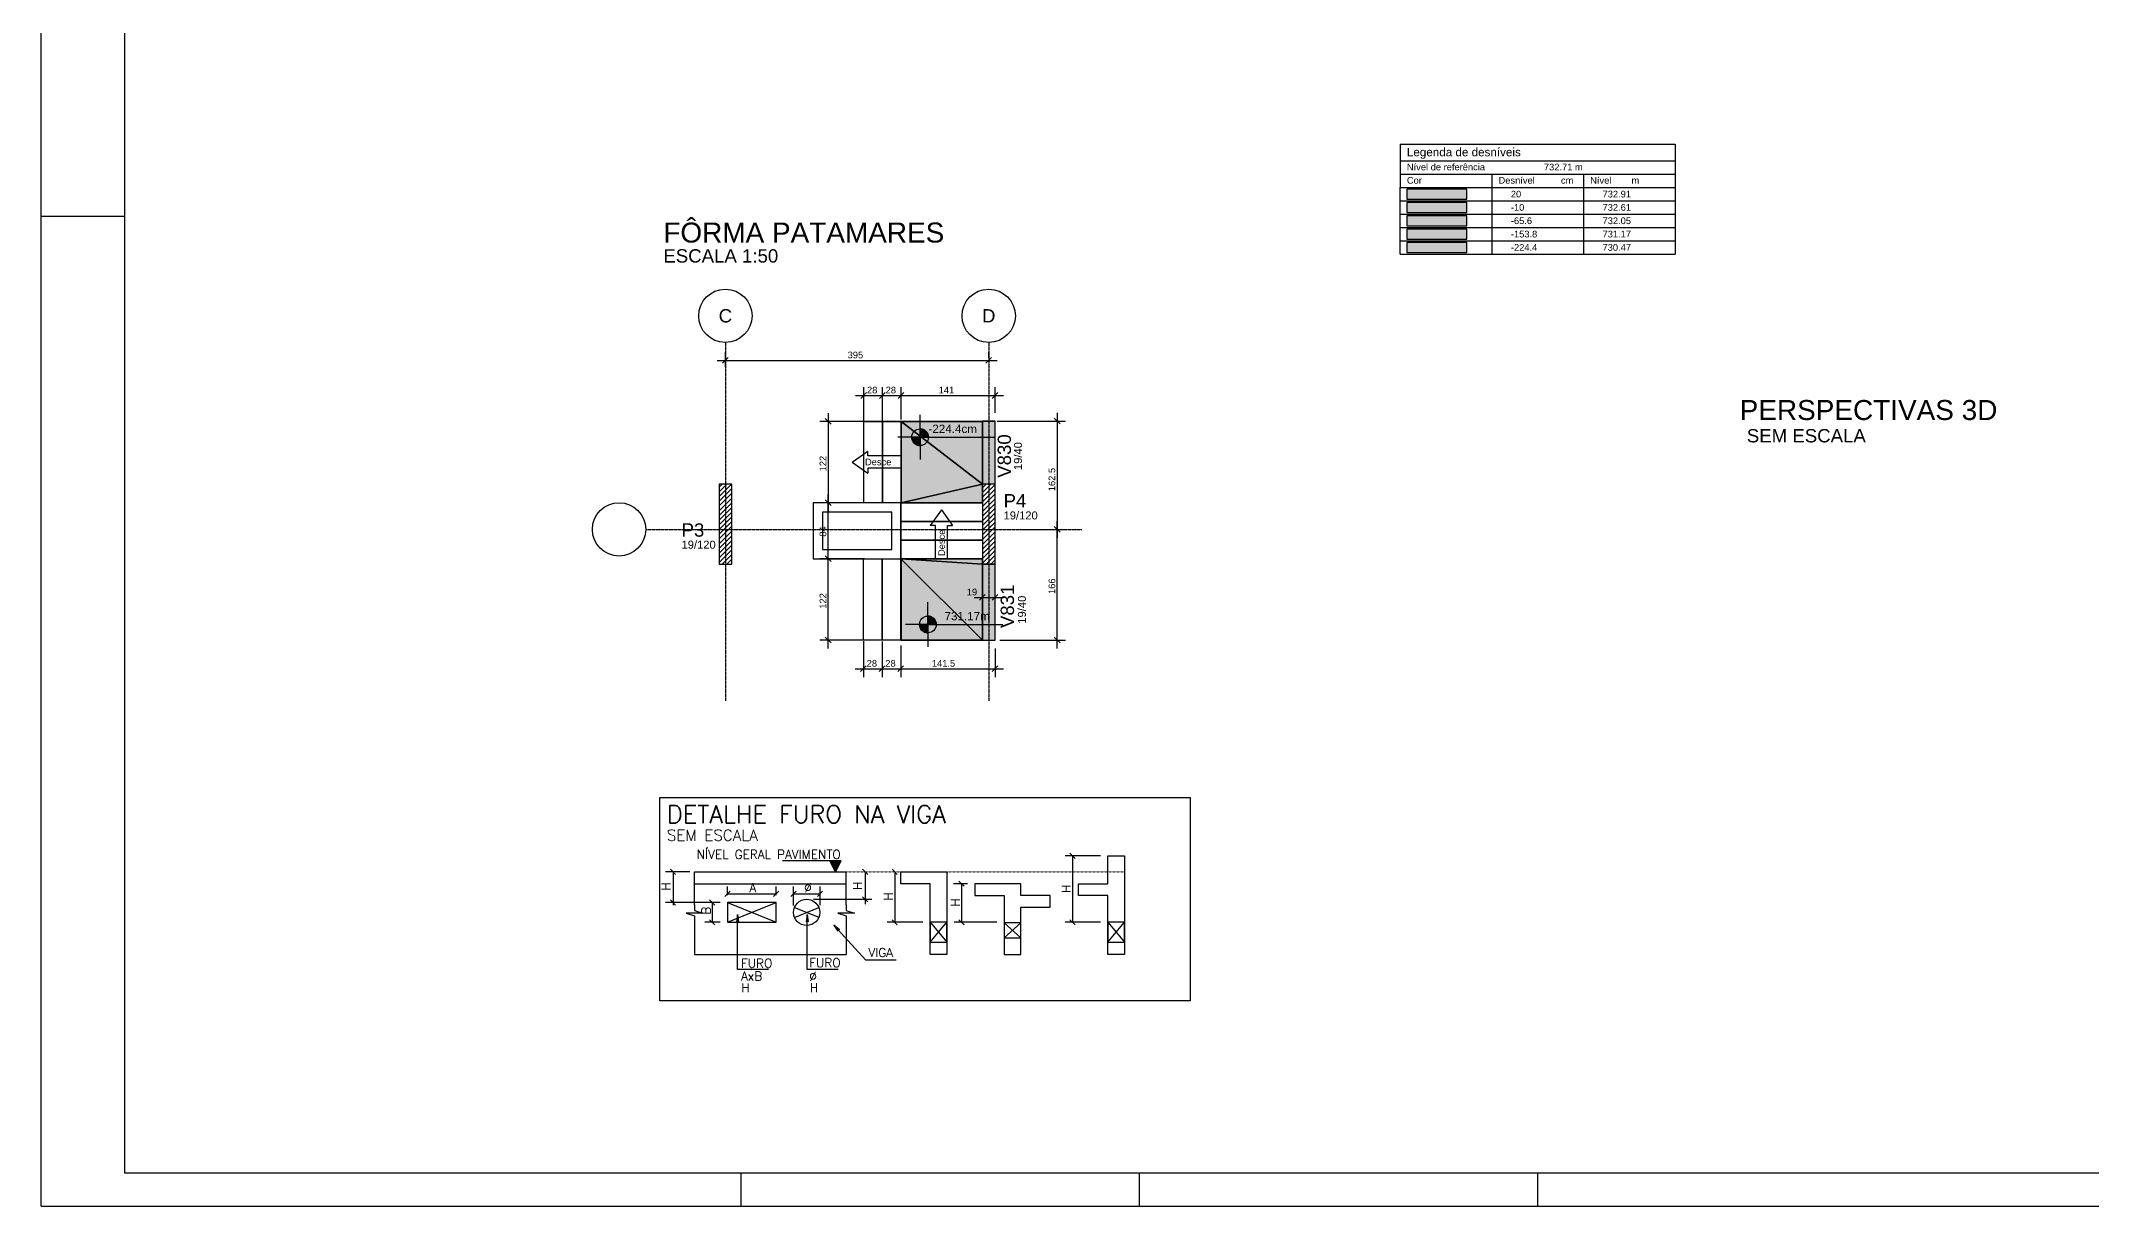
# Model space of a CAD drawing. Extents: x 37185 to 43130, y -8131 to -3926.
# Drawn here: x 37185 to 40260, y -8131 to -6384 of the extents above; entities that cross this region are included whole.
import ezdxf

# ---------------------------------------------------------------- set-up
doc = ezdxf.new("R2010")
doc.units = 0
doc.header["$MEASUREMENT"] = 0
for name, pattern in [('ESTILO_TQS_0001', [1, 0.7, -0.3]), ('ESTILO_TQS_0002', [0.4, 0.1, -0.3]), ('ESTILO_TQS_0004', [1.12, 0.5, -0.2, 0.01, -0.2, 0.01, -0.2])]:
    doc.linetypes.add(name, pattern=pattern)
for name, color, linetype in [('27', 252, 'CONTINUOUS'), ('32', 7, 'CONTINUOUS'), ('35', 7, 'CONTINUOUS'), ('36', 253, 'CONTINUOUS'), ('37', 4, 'CONTINUOUS'), ('39', 74, 'CONTINUOUS'), ('42', 3, 'CONTINUOUS'), ('43', 3, 'CONTINUOUS'), ('45', 2, 'CONTINUOUS'), ('46', 2, 'CONTINUOUS'), ('50', 5, 'CONTINUOUS'), ('51', 5, 'CONTINUOUS'), ('53', 242, 'CONTINUOUS'), ('55', 12, 'CONTINUOUS'), ('56', 51, 'CONTINUOUS'), ('57', 131, 'CONTINUOUS'), ('58', 90, 'CONTINUOUS'), ('59', 183, 'CONTINUOUS'), ('60', 201, 'CONTINUOUS'), ('61', 253, 'CONTINUOUS'), ('70', 160, 'CONTINUOUS'), ('73', 2, 'CONTINUOUS'), ('75', 9, 'CONTINUOUS'), ('76', 3, 'CONTINUOUS'), ('79', 12, 'CONTINUOUS'), ('80', 6, 'CONTINUOUS'), ('82', 252, 'CONTINUOUS'), ('95', 7, 'CONTINUOUS')]:
    doc.layers.add(name, color=color, linetype=linetype)
doc.styles.get("Standard").update_dxf_attribs({"font": 'ROMANS.SHX'})
doc.styles.add('TQS_ARIAL', font='arial.ttf')

msp = doc.modelspace()

# ---------------------------------------------------------------- linework, layer by layer
at = {"layer": '27', "linetype": 'Continuous'}
for points in [[(38342.55, -7076.207), (38342.55, -7160.207), (38474.55, -7160.207), (38474.55, -7076.207), (38456.55, -7076.207), (38342.55, -7076.207)], [(38356.55, -7090.207), (38356.55, -7146.207), (38460.55, -7146.207), (38460.55, -7090.207), (38356.55, -7090.207)]]:
    msp.add_lwpolyline(points, dxfattribs=at)
at = {"layer": '36', "linetype": 'Continuous'}
for p, q in [((39223.355, -6538.233), (39223.355, -6603.233)), ((39223.355, -6538.233), (39635.855, -6538.233)), ((39635.855, -6538.233), (39635.855, -6563.233)), ((39223.355, -6563.233), (39635.855, -6563.233)), ((39635.855, -6563.233), (39635.855, -6583.233)), ((39223.355, -6583.233), (39635.855, -6583.233)), ((39223.355, -6603.233), (39635.855, -6603.233)), ((39223.355, -6623.233), (39223.355, -6603.233)), ((39360.855, -6583.233), (39360.855, -6603.233)), ((39360.855, -6603.233), (39360.855, -6623.233)), ((39498.355, -6583.233), (39498.355, -6603.233)), ((39498.355, -6603.233), (39498.355, -6623.233)), ((39635.855, -6583.233), (39635.855, -6603.233)), ((39635.855, -6603.233), (39635.855, -6623.233)), ((39223.355, -6623.233), (39635.855, -6623.233)), ((39223.355, -6643.233), (39223.355, -6623.233)), ((39360.855, -6623.233), (39360.855, -6643.233)), ((39498.355, -6623.233), (39498.355, -6643.233)), ((39635.855, -6623.233), (39635.855, -6643.233)), ((39223.355, -6643.233), (39635.855, -6643.233)), ((39223.355, -6643.233), (39635.855, -6643.233)), ((39223.355, -6663.233), (39223.355, -6643.233)), ((39223.355, -6663.233), (39635.855, -6663.233)), ((39223.355, -6683.233), (39223.355, -6663.233)), ((39360.855, -6643.233), (39360.855, -6663.233)), ((39360.855, -6663.233), (39360.855, -6683.233)), ((39498.355, -6643.233), (39498.355, -6663.233)), ((39498.355, -6663.233), (39498.355, -6683.233)), ((39635.855, -6643.233), (39635.855, -6663.233)), ((39635.855, -6663.233), (39635.855, -6683.233)), ((39223.355, -6683.233), (39635.855, -6683.233)), ((39223.355, -6703.233), (39223.355, -6683.233)), ((39223.355, -6703.233), (39635.855, -6703.233)), ((39360.855, -6683.233), (39360.855, -6703.233)), ((39498.355, -6683.233), (39498.355, -6703.233)), ((39635.855, -6683.233), (39635.855, -6703.233))]:
    msp.add_line(p, q, dxfattribs=at)
for points in [[(39233.355, -6620.733), (39323.355, -6620.733), (39323.355, -6605.733), (39233.355, -6605.733), (39233.355, -6620.733)], [(39233.355, -6640.733), (39323.355, -6640.733), (39323.355, -6625.733), (39233.355, -6625.733), (39233.355, -6640.733)], [(39233.355, -6660.733), (39323.355, -6660.733), (39323.355, -6645.733), (39233.355, -6645.733), (39233.355, -6660.733)], [(39233.355, -6680.733), (39323.355, -6680.733), (39323.355, -6665.733), (39233.355, -6665.733), (39233.355, -6680.733)], [(39233.355, -6700.733), (39323.355, -6700.733), (39323.355, -6685.733), (39233.355, -6685.733), (39233.355, -6700.733)]]:
    msp.add_lwpolyline(points, dxfattribs=at)
at = {"layer": '37', "linetype": 'Continuous'}
for p, q in [((38164.919, -7630.111), (38392.213, -7630.111)), ((38164.919, -7679.626), (38164.919, -7630.111)), ((38392.213, -7679.626), (38392.213, -7630.111)), ((38164.919, -7704.384), (38164.919, -7753.9)), ((38392.213, -7704.384), (38392.213, -7753.9)), ((38164.919, -7753.9), (38392.213, -7753.9))]:
    msp.add_line(p, q, dxfattribs=at)
at = {"layer": '37', "linetype": 'ESTILO_TQS_0001'}
msp.add_line((38164.919, -7647.795), (38392.213, -7647.795), dxfattribs=at)
at = {"layer": '37', "linetype": 'Continuous'}
for points in [[(38596.55, -6953.707), (38596.55, -7048.2)], [(38596.55, -6953.707), (38615.55, -6953.707)], [(38615.55, -7048.2), (38615.55, -6953.707)], [(38596.55, -7168.2), (38596.55, -7282.207)], [(38615.55, -7282.207), (38615.55, -7168.2)], [(38596.55, -7282.207), (38615.55, -7282.207)], [(38809.684, -7753.9), (38784.926, -7753.9), (38784.926, -7665.479), (38740.716, -7665.479), (38740.716, -7647.795), (38784.926, -7647.795), (38784.926, -7605.849), (38809.684, -7605.849), (38809.684, -7753.9)], [(38543.104, -7753.9), (38518.347, -7753.9), (38518.347, -7647.795), (38474.136, -7647.795), (38474.136, -7630.111), (38518.347, -7630.111), (38543.104, -7630.111), (38543.104, -7753.9)], [(38585.321, -7647.795), (38585.321, -7665.479), (38629.531, -7665.479), (38629.531, -7753.9), (38654.289, -7753.9), (38654.289, -7683.163), (38698.499, -7683.163), (38698.499, -7665.479), (38654.289, -7665.479), (38654.289, -7647.795), (38585.321, -7647.795)], [(38164.919, -7679.626), (38164.919, -7687.879), (38177.298, -7692.005), (38152.541, -7692.005), (38164.919, -7696.132), (38164.919, -7704.384)], [(38392.213, -7679.626), (38392.213, -7687.879), (38404.592, -7692.005), (38379.834, -7692.005), (38392.213, -7696.132), (38392.213, -7704.384)]]:
    msp.add_lwpolyline(points, dxfattribs=at)
at = {"layer": '39', "linetype": 'Continuous'}
for p, q in [((38201.55, -7066.972), (38220.315, -7048.207)), ((38201.55, -7059.901), (38213.244, -7048.207)), ((38201.55, -7052.83), (38206.173, -7048.207)), ((38201.55, -7074.043), (38220.55, -7055.043)), ((38201.55, -7081.114), (38220.55, -7062.114)), ((38201.55, -7088.185), (38220.55, -7069.185)), ((38596.55, -7060.881), (38609.231, -7048.2)), ((38596.55, -7053.81), (38602.16, -7048.2)), ((38596.55, -7060.881), (38609.231, -7048.2)), ((38596.55, -7053.81), (38602.16, -7048.2)), ((38596.55, -7067.952), (38615.55, -7048.952)), ((38596.55, -7067.952), (38615.55, -7048.952)), ((38596.55, -7075.023), (38615.55, -7056.023)), ((38596.55, -7075.023), (38615.55, -7056.023)), ((38596.55, -7082.094), (38615.55, -7063.094)), ((38596.55, -7082.094), (38615.55, -7063.094)), ((38596.55, -7089.165), (38615.55, -7070.165)), ((38596.55, -7089.165), (38615.55, -7070.165)), ((38201.55, -7095.256), (38220.55, -7076.256)), ((38201.55, -7102.327), (38220.55, -7083.327)), ((38201.55, -7109.398), (38220.55, -7090.398)), ((38201.55, -7116.47), (38220.55, -7097.47)), ((38596.55, -7096.236), (38615.55, -7077.236)), ((38596.55, -7096.236), (38615.55, -7077.236)), ((38596.55, -7103.307), (38615.55, -7084.307)), ((38596.55, -7103.307), (38615.55, -7084.307)), ((38596.55, -7110.378), (38615.55, -7091.378)), ((38596.55, -7110.378), (38615.55, -7091.378)), ((38596.55, -7117.449), (38615.55, -7098.449)), ((38596.55, -7117.449), (38615.55, -7098.449)), ((38201.55, -7123.541), (38220.55, -7104.541)), ((38201.55, -7130.612), (38220.55, -7111.612)), ((38201.55, -7137.683), (38220.55, -7118.683)), ((38201.55, -7144.754), (38220.55, -7125.754)), ((38201.55, -7151.825), (38220.55, -7132.825)), ((38596.55, -7124.52), (38615.55, -7105.52)), ((38596.55, -7124.52), (38615.55, -7105.52)), ((38596.55, -7131.591), (38615.55, -7112.591)), ((38596.55, -7131.591), (38615.55, -7112.591)), ((38596.55, -7138.663), (38615.55, -7119.663)), ((38596.55, -7138.663), (38615.55, -7119.663)), ((38596.55, -7145.734), (38615.55, -7126.734)), ((38596.55, -7145.734), (38615.55, -7126.734)), ((38596.55, -7152.805), (38615.55, -7133.805)), ((38596.55, -7152.805), (38615.55, -7133.805)), ((38201.55, -7158.896), (38220.55, -7139.896)), ((38201.55, -7165.967), (38220.55, -7146.967)), ((38206.381, -7168.207), (38220.55, -7154.038)), ((38213.452, -7168.207), (38220.55, -7161.109)), ((38596.55, -7159.876), (38615.55, -7140.876)), ((38596.55, -7159.876), (38615.55, -7140.876)), ((38596.55, -7166.947), (38615.55, -7147.947)), ((38596.55, -7166.947), (38615.55, -7147.947)), ((38602.368, -7168.2), (38615.55, -7155.018)), ((38602.368, -7168.2), (38615.55, -7155.018)), ((38609.439, -7168.2), (38615.55, -7162.089)), ((38609.439, -7168.2), (38615.55, -7162.089))]:
    msp.add_line(p, q, dxfattribs=at)
for points in [[(38201.55, -7168.207), (38220.55, -7168.207), (38220.55, -7048.207), (38201.55, -7048.207), (38201.55, -7168.207)], [(38596.55, -7168.2), (38615.55, -7168.2), (38615.55, -7048.2), (38596.55, -7048.2), (38596.55, -7168.2)], [(38596.55, -7168.2), (38615.55, -7168.2), (38615.55, -7048.2), (38596.55, -7048.2), (38596.55, -7168.2)]]:
    msp.add_lwpolyline(points, dxfattribs=at)
at = {"layer": '43', "linetype": 'Continuous'}
for p, q in [((38392.213, -7630.111), (38392.213, -7630.111)), ((38214.358, -7676.001), (38214.358, -7676.001)), ((38214.358, -7676.001), (38214.358, -7676.001)), ((38287.25, -7676.001), (38287.25, -7676.001)), ((38214.358, -7705.691), (38214.358, -7705.691)), ((38214.358, -7705.691), (38214.358, -7705.691)), ((38313.371, -7691.457), (38313.371, -7691.457)), ((38333.649, -7710.52), (38333.649, -7710.52)), ((38353.048, -7690.846), (38353.048, -7690.846))]:
    msp.add_line(p, q, dxfattribs=at)
at = {"layer": '50', "linetype": 'Continuous'}
for centre in [(38211.05, -6795.8), (38606.05, -6795.8), (38051.63, -7116.207)]:
    msp.add_circle(centre, 40, dxfattribs=at)
at = {"layer": '53', "linetype": 'Continuous'}
for p, q in [((38214.358, -7705.691), (38287.25, -7676.001)), ((38214.358, -7676.001), (38287.25, -7705.691)), ((38314.806, -7683.432), (38351.087, -7698.21)), ((38314.806, -7698.26), (38351.087, -7683.482)), ((38518.347, -7735.381), (38543.104, -7705.691)), ((38518.347, -7705.691), (38543.104, -7735.381)), ((38629.531, -7728.791), (38654.289, -7706.263)), ((38629.531, -7706.263), (38654.289, -7728.791)), ((38784.926, -7735.381), (38809.684, -7705.691)), ((38784.926, -7705.691), (38809.684, -7735.381))]:
    msp.add_line(p, q, dxfattribs=at)
for points in [[(38214.358, -7676.001), (38214.358, -7705.691), (38287.25, -7705.691), (38287.25, -7676.001), (38214.358, -7676.001)], [(38518.347, -7705.691), (38518.347, -7735.381), (38543.104, -7735.381), (38543.104, -7705.691), (38518.347, -7705.691)], [(38629.531, -7706.263), (38629.531, -7728.791), (38654.289, -7728.791), (38654.289, -7706.263), (38629.531, -7706.263)], [(38784.926, -7705.691), (38784.926, -7735.381), (38809.684, -7735.381), (38809.684, -7705.691), (38784.926, -7705.691)]]:
    msp.add_lwpolyline(points, dxfattribs=at)
msp.add_circle((38333.007, -7690.846), 19.677, dxfattribs=at)
at = {"layer": '55', "linetype": 'Continuous'}
for p, q in [((38503.195, -6977.91), (38503.195, -6944.352)), ((38503.195, -6977.91), (38469.637, -6977.91)), ((38490.695, -6977.91), (38515.695, -6977.91)), ((38503.195, -6978.703), (38490.695, -6978.703)), ((38503.195, -6979.496), (38490.796, -6979.496)), ((38503.195, -6965.41), (38503.195, -6990.41)), ((38503.195, -6966.017), (38507.028, -6966.017)), ((38503.195, -6966.81), (38508.93, -6966.81)), ((38503.195, -6967.603), (38510.261, -6967.603)), ((38503.195, -6968.396), (38511.303, -6968.396)), ((38503.195, -6969.189), (38512.144, -6969.189)), ((38503.195, -6969.982), (38512.85, -6969.982)), ((38503.195, -6970.775), (38513.459, -6970.775)), ((38503.195, -6971.567), (38513.967, -6971.567)), ((38503.195, -6972.36), (38514.396, -6972.36)), ((38503.195, -6973.153), (38514.755, -6973.153)), ((38503.195, -6973.946), (38515.05, -6973.946)), ((38503.195, -6974.739), (38515.286, -6974.739)), ((38503.195, -6975.532), (38515.467, -6975.532)), ((38503.195, -6976.324), (38515.594, -6976.324)), ((38503.195, -6977.117), (38515.67, -6977.117)), ((38503.195, -6977.91), (38615.695, -6977.91)), ((38503.195, -6977.91), (38503.195, -7011.469)), ((38503.195, -6980.289), (38490.924, -6980.289)), ((38503.195, -6981.081), (38491.104, -6981.081)), ((38503.195, -6981.874), (38491.341, -6981.874)), ((38503.195, -6982.667), (38491.636, -6982.667)), ((38503.195, -6983.46), (38491.995, -6983.46)), ((38503.195, -6984.253), (38492.424, -6984.253)), ((38503.195, -6985.046), (38492.932, -6985.046)), ((38503.195, -6985.838), (38493.532, -6985.838)), ((38503.195, -6986.631), (38494.24, -6986.631)), ((38503.195, -6987.424), (38495.088, -6987.424)), ((38503.195, -6988.217), (38496.123, -6988.217)), ((38503.195, -6989.01), (38497.447, -6989.01)), ((38503.195, -6989.803), (38499.346, -6989.803)), ((38514.832, -7258.869), (38514.832, -7225.31)), ((38514.832, -7246.369), (38514.832, -7271.369)), ((38514.832, -7246.976), (38518.665, -7246.976)), ((38514.832, -7247.769), (38520.566, -7247.769)), ((38514.832, -7248.562), (38521.897, -7248.562)), ((38514.832, -7249.354), (38522.94, -7249.354)), ((38514.832, -7250.147), (38523.781, -7250.147)), ((38514.832, -7250.94), (38524.487, -7250.94)), ((38514.832, -7251.733), (38525.095, -7251.733)), ((38514.832, -7252.526), (38525.603, -7252.526)), ((38514.832, -7253.319), (38526.032, -7253.319)), ((38514.832, -7254.111), (38526.391, -7254.111)), ((38514.832, -7254.904), (38526.687, -7254.904)), ((38514.832, -7255.697), (38526.923, -7255.697)), ((38514.832, -7256.49), (38527.104, -7256.49)), ((38514.832, -7258.869), (38481.273, -7258.869)), ((38502.332, -7258.869), (38527.332, -7258.869)), ((38514.832, -7259.661), (38502.332, -7259.661)), ((38514.832, -7260.454), (38502.433, -7260.454)), ((38514.832, -7261.247), (38502.56, -7261.247)), ((38514.832, -7262.04), (38502.741, -7262.04)), ((38514.832, -7262.833), (38502.977, -7262.833)), ((38514.832, -7263.626), (38503.273, -7263.626)), ((38514.832, -7264.418), (38503.632, -7264.418)), ((38514.832, -7265.211), (38504.061, -7265.211)), ((38514.832, -7266.004), (38504.569, -7266.004)), ((38514.832, -7266.797), (38505.168, -7266.797)), ((38514.832, -7267.59), (38505.877, -7267.59)), ((38514.832, -7268.383), (38506.724, -7268.383)), ((38514.832, -7269.175), (38507.76, -7269.175)), ((38514.832, -7269.968), (38509.083, -7269.968)), ((38514.832, -7270.761), (38510.983, -7270.761)), ((38514.832, -7257.283), (38527.231, -7257.283)), ((38514.832, -7258.076), (38527.306, -7258.076)), ((38514.832, -7258.869), (38627.332, -7258.869)), ((38514.832, -7258.869), (38514.832, -7292.427))]:
    msp.add_line(p, q, dxfattribs=at)
for centre in [(38503.195, -6977.91), (38514.832, -7258.869)]:
    msp.add_circle(centre, 12.5, dxfattribs=at)
at = {"layer": '56', "linetype": 'Continuous'}
msp.add_lwpolyline([(39233.355, -6620.733), (39323.355, -6620.733), (39323.355, -6605.733), (39233.355, -6605.733), (39233.355, -6620.733)], dxfattribs=at)
for points in [[(39233.355, -6620.733), (39323.355, -6620.733), (39323.355, -6605.733)], [(39233.355, -6620.733), (39323.355, -6605.733), (39233.355, -6605.733)], [(39233.355, -6620.733), (39233.355, -6605.733), (39233.355, -6620.733)]]:
    msp.add_solid(points, dxfattribs=at)
at = {"layer": '57', "linetype": 'Continuous'}
msp.add_lwpolyline([(39233.355, -6640.733), (39323.355, -6640.733), (39323.355, -6625.733), (39233.355, -6625.733), (39233.355, -6640.733)], dxfattribs=at)
for points in [[(39233.355, -6640.733), (39323.355, -6640.733), (39323.355, -6625.733)], [(39233.355, -6640.733), (39323.355, -6625.733), (39233.355, -6625.733)], [(39233.355, -6640.733), (39233.355, -6625.733), (39233.355, -6640.733)]]:
    msp.add_solid(points, dxfattribs=at)
at = {"layer": '58', "linetype": 'Continuous'}
for points in [[(39233.355, -6660.733), (39323.355, -6660.733), (39323.355, -6645.733)], [(39233.355, -6660.733), (39323.355, -6645.733), (39233.355, -6645.733)]]:
    msp.add_solid(points, dxfattribs=at)
at = {"layer": '59', "linetype": 'Continuous'}
msp.add_lwpolyline([(39233.355, -6660.733), (39323.355, -6660.733), (39323.355, -6645.733), (39233.355, -6645.733), (39233.355, -6660.733)], dxfattribs=at)
msp.add_solid([(39233.355, -6660.733), (39233.355, -6645.733), (39233.355, -6660.733)], dxfattribs=at)
at = {"layer": '60', "linetype": 'Continuous'}
for points in [[(39233.355, -6680.733), (39323.355, -6680.733), (39323.355, -6665.733), (39233.355, -6665.733), (39233.355, -6680.733)], [(38474.05, -7160.207), (38474.05, -7282.207), (38596.55, -7282.207), (38474.05, -7160.207)], [(38474.05, -7160.207), (38596.55, -7282.207), (38596.55, -7168.2), (38474.05, -7160.207)], [(38474.05, -7160.207), (38596.55, -7168.2), (38596.55, -7160.207), (38474.05, -7160.207)], [(38615.55, -7282.207), (38615.55, -7168.3), (38596.55, -7168.3), (38596.55, -7282.207), (38615.55, -7282.207)]]:
    msp.add_lwpolyline(points, dxfattribs=at)
for points in [[(39233.355, -6680.733), (39323.355, -6680.733), (39323.355, -6665.733)], [(39233.355, -6680.733), (39323.355, -6665.733), (39233.355, -6665.733)], [(39233.355, -6680.733), (39233.355, -6665.733), (39233.355, -6680.733)], [(38474.05, -7160.207), (38474.05, -7282.207), (38596.55, -7282.207)], [(38474.05, -7160.207), (38596.55, -7282.207), (38474.05, -7160.207)], [(38474.05, -7160.207), (38596.55, -7282.207), (38596.55, -7168.2)], [(38474.05, -7160.207), (38596.55, -7168.2), (38474.05, -7160.207)], [(38474.05, -7160.207), (38596.55, -7168.2), (38596.55, -7160.207)], [(38474.05, -7160.207), (38596.55, -7160.207), (38474.05, -7160.207)], [(38615.55, -7282.207), (38615.55, -7168.3), (38596.55, -7168.3)], [(38615.55, -7282.207), (38596.55, -7168.3), (38596.55, -7282.207)], [(38615.55, -7282.207), (38596.55, -7282.207), (38615.55, -7282.207)]]:
    msp.add_solid(points, dxfattribs=at)
at = {"layer": '61', "linetype": 'Continuous'}
for points in [[(39233.355, -6700.733), (39323.355, -6700.733), (39323.355, -6685.733), (39233.355, -6685.733), (39233.355, -6700.733)], [(38596.55, -7048.2), (38596.55, -6953.707), (38474.55, -6954.207), (38596.55, -7048.2)], [(38596.55, -7048.2), (38474.55, -6954.207), (38474.55, -7076.207), (38596.55, -7048.2)], [(38615.55, -6953.707), (38596.55, -6953.707), (38596.55, -7048.1), (38615.55, -7048.1), (38615.55, -6953.707)], [(38596.55, -7048.2), (38474.55, -7076.207), (38596.55, -7076.207), (38596.55, -7048.2)], [(38596.55, -7048.2), (38596.55, -7076.207), (38596.55, -7048.2)]]:
    msp.add_lwpolyline(points, dxfattribs=at)
for points in [[(39233.355, -6700.733), (39323.355, -6700.733), (39323.355, -6685.733)], [(39233.355, -6700.733), (39323.355, -6685.733), (39233.355, -6685.733)], [(39233.355, -6700.733), (39233.355, -6685.733), (39233.355, -6700.733)], [(38596.55, -7048.2), (38596.55, -6953.707), (38474.55, -6954.207)], [(38596.55, -7048.2), (38474.55, -6954.207), (38596.55, -7048.2)], [(38596.55, -7048.2), (38474.55, -6954.207), (38474.55, -7076.207)], [(38615.55, -6953.707), (38596.55, -6953.707), (38596.55, -7048.1)], [(38615.55, -6953.707), (38596.55, -7048.1), (38615.55, -7048.1)], [(38615.55, -6953.707), (38615.55, -7048.1), (38615.55, -6953.707)], [(38596.55, -7048.2), (38474.55, -7076.207), (38596.55, -7048.2)], [(38596.55, -7048.2), (38474.55, -7076.207), (38596.55, -7076.207)], [(38596.55, -7048.2), (38596.55, -7076.207), (38596.55, -7048.2)]]:
    msp.add_solid(points, dxfattribs=at)
at = {"layer": '70', "linetype": 'ESTILO_TQS_0004'}
for p, q in [((38211.05, -6835.8), (38211.05, -7373.591)), ((38606.05, -6835.8), (38606.05, -7373.591)), ((38091.63, -7116.207), (38745.848, -7116.207))]:
    msp.add_line(p, q, dxfattribs=at)
at = {"layer": '73', "linetype": 'Continuous'}
for p, q in [((38401.217, -7015.377), (38424.55, -6998.711)), ((38424.55, -7006.119), (38424.55, -6998.711)), ((38474.55, -7006.119), (38424.55, -7006.119)), ((38474.55, -7024.294), (38474.55, -7006.119)), ((38401.217, -7015.377), (38424.55, -7032.044)), ((38474.55, -7024.294), (38424.55, -7024.294)), ((38424.55, -7024.294), (38424.55, -7032.044)), ((38535.13, -7086.873), (38518.463, -7110.207)), ((38535.13, -7086.873), (38551.796, -7110.207)), ((38526.213, -7110.207), (38518.463, -7110.207)), ((38526.213, -7160.207), (38526.213, -7110.207)), ((38544.387, -7160.207), (38544.387, -7110.207)), ((38544.387, -7110.207), (38551.796, -7110.207)), ((38526.213, -7160.207), (38544.387, -7160.207))]:
    msp.add_line(p, q, dxfattribs=at)
for points in [[(38446.55, -6954.207), (38446.55, -7076.207), (38418.55, -7076.207), (38418.55, -6954.207), (38446.55, -6954.207)], [(38474.55, -6954.207), (38474.55, -7076.207), (38446.55, -7076.207), (38446.55, -6954.207), (38474.55, -6954.207)], [(38596.55, -7104.207), (38474.383, -7104.207), (38474.383, -7076.207), (38596.55, -7076.207), (38596.55, -7104.207)], [(38596.55, -7160.207), (38474.05, -7160.207), (38474.05, -7132.207), (38596.55, -7132.207), (38596.55, -7160.207)], [(38596.55, -7132.207), (38474.217, -7132.207), (38474.217, -7104.207), (38596.55, -7104.207), (38596.55, -7132.207)], [(38596.55, -7132.207), (38474.217, -7132.207), (38474.217, -7104.207), (38596.55, -7104.207), (38596.55, -7132.207)], [(38418.05, -7282.207), (38418.05, -7160.207), (38446.05, -7160.207), (38446.05, -7282.207), (38418.05, -7282.207)], [(38446.05, -7282.207), (38446.05, -7160.207), (38474.05, -7160.207), (38474.05, -7282.207), (38446.05, -7282.207)], [(38474.05, -7282.207), (38474.05, -7160.207), (38474.55, -7160.207), (38474.55, -7282.207), (38474.05, -7282.207)]]:
    msp.add_lwpolyline(points, dxfattribs=at)
at = {"layer": '75', "linetype": 'Continuous'}
for p, q in [((38211.05, -6872.17), (38211.05, -6850.12)), ((38606.05, -6858.216), (38606.05, -6850.12)), ((38198.55, -6862.62), (38618.55, -6862.62)), ((38206.631, -6867.039), (38215.47, -6858.2)), ((38211.05, -6884.67), (38211.05, -6884.67)), ((38601.631, -6867.039), (38610.47, -6858.2)), ((38606.05, -6870.716), (38606.05, -6870.716)), ((38406.05, -6915.221), (38459.05, -6915.221)), ((38414.131, -6919.641), (38422.97, -6910.802)), ((38418.55, -6961.33), (38418.55, -6902.721)), ((38434.05, -6915.221), (38487.05, -6915.221)), ((38442.131, -6919.641), (38450.97, -6910.802)), ((38442.131, -6919.641), (38450.97, -6910.802)), ((38446.55, -6959.851), (38446.55, -6902.721)), ((38446.55, -6959.851), (38446.55, -6902.721)), ((38462.05, -6915.221), (38628.05, -6915.221)), ((38470.131, -6919.641), (38478.97, -6910.802)), ((38470.131, -6919.641), (38478.97, -6910.802)), ((38474.55, -6951.289), (38474.55, -6902.721)), ((38474.55, -6951.289), (38474.55, -6902.721)), ((38611.131, -6919.641), (38619.969, -6910.802)), ((38615.55, -6941.207), (38615.55, -6902.721)), ((38365.388, -6941.707), (38365.388, -7088.707)), ((38704.455, -6949.287), (38713.293, -6958.126)), ((38708.874, -6941.207), (38708.874, -7128.707)), ((38392.46, -6954.207), (38352.888, -6954.207)), ((38360.969, -6949.787), (38369.808, -6958.626)), ((38404.96, -6954.207), (38404.96, -6954.207)), ((38418.55, -6973.83), (38418.55, -6973.83)), ((38446.55, -6972.351), (38446.55, -6972.351)), ((38446.55, -6972.351), (38446.55, -6972.351)), ((38474.55, -6963.789), (38474.55, -6963.789)), ((38474.55, -6963.789), (38474.55, -6963.789)), ((38606.05, -6953.707), (38606.05, -6953.707)), ((38615.55, -6953.707), (38615.55, -6953.707)), ((38618.55, -6953.707), (38721.374, -6953.707)), ((38360.969, -7071.787), (38369.808, -7080.626)), ((38369.808, -7080.626), (38360.969, -7071.787)), ((38365.388, -7172.707), (38365.388, -7063.707)), ((38393.438, -7076.207), (38352.888, -7076.207)), ((38393.438, -7076.207), (38352.888, -7076.207)), ((38405.938, -7076.207), (38405.938, -7076.207)), ((38405.938, -7076.207), (38405.938, -7076.207)), ((38647.014, -7116.207), (38647.014, -7116.207)), ((38659.514, -7116.207), (38721.374, -7116.207)), ((38670.677, -7116.207), (38670.677, -7116.207)), ((38683.177, -7116.207), (38721.374, -7116.207)), ((38704.455, -7111.787), (38713.293, -7120.626)), ((38713.293, -7120.626), (38704.455, -7111.787)), ((38708.874, -7294.707), (38708.874, -7103.707)), ((38419.55, -7160.207), (38352.888, -7160.207)), ((38392.513, -7160.207), (38352.888, -7160.207)), ((38369.808, -7164.626), (38360.969, -7155.787)), ((38369.808, -7164.626), (38360.969, -7155.787)), ((38365.388, -7294.707), (38365.388, -7147.707)), ((38405.013, -7160.207), (38405.013, -7160.207)), ((38432.05, -7160.207), (38432.05, -7160.207)), ((38584.05, -7218.207), (38628.05, -7218.207)), ((38592.131, -7222.627), (38600.97, -7213.788)), ((38596.55, -7218.207), (38596.55, -7218.207)), ((38611.131, -7222.627), (38619.97, -7213.788)), ((38615.55, -7218.207), (38615.55, -7218.207)), ((38419.55, -7282.207), (38352.888, -7282.207)), ((38369.808, -7286.626), (38360.969, -7277.787)), ((38418.05, -7271.532), (38418.05, -7271.532)), ((38418.05, -7284.032), (38418.05, -7337.753)), ((38432.05, -7282.207), (38432.05, -7282.207)), ((38446.05, -7271.991), (38446.05, -7271.991)), ((38446.05, -7271.991), (38446.05, -7271.991)), ((38446.05, -7284.491), (38446.05, -7337.753)), ((38446.05, -7284.491), (38446.05, -7337.753)), ((38474.05, -7278.015), (38474.05, -7278.015)), ((38474.05, -7278.015), (38474.05, -7278.015)), ((38610.206, -7282.207), (38610.206, -7282.207)), ((38615.55, -7282.207), (38615.55, -7282.207)), ((38622.706, -7282.207), (38721.374, -7282.207)), ((38713.293, -7286.626), (38704.455, -7277.787)), ((38474.05, -7290.515), (38474.05, -7337.753)), ((38474.05, -7290.515), (38474.05, -7337.753)), ((38615.55, -7294.707), (38615.55, -7337.753)), ((38405.55, -7325.253), (38458.55, -7325.253)), ((38413.631, -7329.673), (38422.47, -7320.834)), ((38433.55, -7325.253), (38486.55, -7325.253)), ((38441.631, -7329.673), (38450.47, -7320.834)), ((38441.631, -7329.673), (38450.47, -7320.834)), ((38461.55, -7325.253), (38628.05, -7325.253)), ((38469.631, -7329.673), (38478.47, -7320.834)), ((38469.631, -7329.673), (38478.47, -7320.834)), ((38611.131, -7329.673), (38619.969, -7320.834)), ((38384.592, -7613.532), (38296.724, -7613.532)), ((38376.302, -7630.111), (38368.013, -7613.532)), ((38368.752, -7615.011), (38383.853, -7615.011)), ((38369.492, -7616.489), (38383.113, -7616.489)), ((38370.231, -7617.968), (38382.374, -7617.968)), ((38370.97, -7619.446), (38381.635, -7619.446)), ((38371.709, -7620.925), (38380.895, -7620.925)), ((38372.449, -7622.403), (38380.156, -7622.403)), ((38373.188, -7623.882), (38379.417, -7623.882)), ((38373.927, -7625.361), (38378.678, -7625.36)), ((38376.302, -7630.111), (38384.592, -7613.532)), ((38773.874, -7605.849), (38720.604, -7605.849)), ((38727.749, -7601.942), (38735.564, -7609.757)), ((38731.657, -7605.849), (38731.657, -7705.691)), ((38157.672, -7630.111), (38121.538, -7630.111)), ((38128.683, -7626.203), (38136.498, -7634.019)), ((38132.59, -7630.111), (38132.59, -7680.062)), ((38214.358, -7664.948), (38214.358, -7651.913)), ((38287.25, -7664.948), (38287.25, -7651.913)), ((38313.371, -7680.405), (38313.371, -7651.913)), ((38353.048, -7679.793), (38353.048, -7651.913)), ((38374.667, -7626.839), (38377.938, -7626.839)), ((38375.406, -7628.318), (38377.199, -7628.318)), ((38416.959, -7626.203), (38424.775, -7634.019)), ((38420.867, -7630.111), (38420.867, -7678.533)), ((38461.169, -7626.203), (38468.985, -7634.019)), ((38465.077, -7630.111), (38465.077, -7705.691)), ((38574.268, -7647.795), (38553.16, -7647.795)), ((38561.302, -7643.887), (38569.117, -7651.703)), ((38565.209, -7647.795), (38565.209, -7705.691)), ((38203.306, -7676.001), (38121.538, -7676.001)), ((38128.683, -7672.093), (38136.498, -7679.909)), ((38203.306, -7676.001), (38180.394, -7676.001)), ((38187.539, -7672.093), (38195.354, -7679.909)), ((38191.446, -7676.001), (38191.446, -7705.691)), ((38210.451, -7666.873), (38218.266, -7659.058)), ((38214.358, -7662.965), (38287.25, -7662.965)), ((38283.342, -7666.873), (38291.158, -7659.058)), ((38309.463, -7666.873), (38317.279, -7659.058)), ((38313.371, -7662.965), (38353.048, -7662.965)), ((38343.419, -7671.18), (38430.637, -7671.18)), ((38349.141, -7666.873), (38356.956, -7659.058)), ((38416.959, -7667.272), (38424.775, -7675.088)), ((38203.306, -7705.691), (38180.394, -7705.691)), ((38187.539, -7701.783), (38195.354, -7709.598)), ((38507.294, -7705.691), (38454.025, -7705.691)), ((38461.169, -7701.783), (38468.985, -7709.598)), ((38618.479, -7705.691), (38554.157, -7705.691)), ((38561.302, -7701.783), (38569.117, -7709.598)), ((38773.874, -7705.691), (38720.604, -7705.691)), ((38727.749, -7701.783), (38735.564, -7709.598))]:
    msp.add_line(p, q, dxfattribs=at)
at = {"layer": '75', "linetype": 'ESTILO_TQS_0002'}
msp.add_line((38392.213, -7630.111), (38809.684, -7630.111), dxfattribs=at)
at = {"layer": '75', "linetype": 'Continuous'}
for points in [[(38112.696, -7518.718), (38908.479, -7518.718), (38908.479, -7823.679), (38112.696, -7823.679), (38112.696, -7518.718)], [(38275.771, -7776.61), (38229.107, -7776.61), (38229.107, -7693.798), (38230.549, -7704.756), (38229.107, -7693.798), (38227.664, -7704.756)], [(38380.313, -7776.61), (38333.649, -7776.61), (38333.649, -7693.798), (38335.091, -7704.756), (38333.649, -7693.798), (38332.206, -7704.756)], [(38467.5, -7762.496), (38422.029, -7762.496), (38373.553, -7710.1), (38382.054, -7717.163), (38373.553, -7710.1), (38379.936, -7719.123)]]:
    msp.add_lwpolyline(points, dxfattribs=at)
at = {"layer": '79', "linetype": 'Continuous'}
for points in [[(38503.195, -6990.41), (38503.195, -6977.91), (38490.695, -6977.91), (38490.704, -6978.366), (38490.757, -6979.154), (38490.862, -6979.944), (38491.026, -6980.764), (38491.222, -6981.501), (38491.501, -6982.324), (38491.836, -6983.127), (38492.215, -6983.883), (38492.689, -6984.683), (38493.266, -6985.504), (38493.966, -6986.341), (38494.558, -6986.946), (38495.35, -6987.642), (38495.891, -6988.054), (38496.476, -6988.451), (38497.183, -6988.869), (38497.888, -6989.228), (38498.97, -6989.674), (38499.959, -6989.984), (38500.751, -6990.169), (38501.716, -6990.322), (38502.496, -6990.391), (38503.195, -6990.41)], [(38503.195, -6965.41), (38503.195, -6977.91), (38515.695, -6977.91), (38515.687, -6977.455), (38515.633, -6976.666), (38515.529, -6975.877), (38515.365, -6975.056), (38515.169, -6974.319), (38514.89, -6973.496), (38514.555, -6972.693), (38514.176, -6971.937), (38513.702, -6971.137), (38513.124, -6970.316), (38512.424, -6969.479), (38511.832, -6968.874), (38511.041, -6968.179), (38510.499, -6967.766), (38509.914, -6967.369), (38509.208, -6966.951), (38508.503, -6966.593), (38507.421, -6966.146), (38506.431, -6965.836), (38505.64, -6965.651), (38504.675, -6965.498), (38503.895, -6965.43), (38503.195, -6965.41)], [(38514.832, -7246.369), (38514.832, -7258.869), (38527.332, -7258.869), (38527.324, -7258.413), (38527.27, -7257.625), (38527.166, -7256.835), (38527.002, -7256.014), (38526.805, -7255.278), (38526.527, -7254.455), (38526.191, -7253.652), (38525.812, -7252.895), (38525.338, -7252.096), (38524.761, -7251.275), (38524.061, -7250.438), (38523.469, -7249.832), (38522.677, -7249.137), (38522.136, -7248.724), (38521.551, -7248.328), (38520.845, -7247.91), (38520.139, -7247.551), (38519.058, -7247.104), (38518.068, -7246.795), (38517.277, -7246.61), (38516.311, -7246.456), (38515.532, -7246.388), (38514.832, -7246.369)], [(38514.832, -7271.369), (38514.832, -7258.869), (38502.332, -7258.869), (38502.34, -7259.324), (38502.394, -7260.112), (38502.499, -7260.902), (38502.662, -7261.723), (38502.859, -7262.459), (38503.137, -7263.282), (38503.473, -7264.085), (38503.852, -7264.842), (38504.326, -7265.641), (38504.903, -7266.462), (38505.603, -7267.299), (38506.195, -7267.905), (38506.987, -7268.6), (38507.528, -7269.013), (38508.113, -7269.409), (38508.819, -7269.828), (38509.525, -7270.186), (38510.606, -7270.633), (38511.596, -7270.942), (38512.387, -7271.127), (38513.353, -7271.281), (38514.132, -7271.349), (38514.832, -7271.369)]]:
    msp.add_lwpolyline(points, dxfattribs=at)
at = {"layer": '80', "linetype": 'Continuous'}
for p, q in [((38474.55, -6954.207), (38390.05, -6954.207)), ((38474.55, -7076.207), (38474.55, -6954.207)), ((38474.55, -6954.207), (38596.55, -6954.207)), ((38474.55, -7076.207), (38390.05, -7076.207)), ((38596.55, -7076.207), (38474.55, -7076.207)), ((38474.55, -7160.207), (38474.55, -7118.207)), ((38474.05, -7160.207), (38596.55, -7160.207)), ((38474.05, -7282.207), (38474.05, -7160.207)), ((38596.55, -7282.207), (38474.05, -7282.207))]:
    msp.add_line(p, q, dxfattribs=at)
at = {"layer": '82', "linetype": 'Continuous'}
for p, q in [((38211.05, -7108.207), (38211.05, -7108.207)), ((38606.05, -7108.2), (38606.05, -7108.2)), ((38606.05, -7108.2), (38606.05, -7108.2))]:
    msp.add_line(p, q, dxfattribs=at)
at = {"layer": '95', "linetype": 'Continuous'}
for p, q in [((37184.545, -8131.33), (37184.545, -3926.33)), ((37309.545, -3976.33), (37309.545, -8081.33)), ((37184.545, -6646.33), (37309.545, -6646.33)), ((37309.545, -8081.33), (43079.545, -8081.33)), ((38234.545, -8131.33), (38234.545, -8081.33)), ((38832.045, -8131.33), (38832.045, -8081.33)), ((39429.545, -8131.33), (39429.545, -8081.33)), ((37184.545, -8131.33), (43129.545, -8131.33))]:
    msp.add_line(p, q, dxfattribs=at)

# ---------------------------------------------------------------- texts
at = {"layer": '32', "linetype": 'Continuous', "style": 'TQS_ARIAL'}
for s, p in [('FÔRMA PATAMARES', (38118.058, -6685.914)), ('PERSPECTIVAS 3D', (39732.54, -6952.15))]:
    msp.add_text(s, height=30, dxfattribs=at).set_placement(p)
at = {"layer": '35', "linetype": 'Continuous', "style": 'TQS_ARIAL'}
for s, p in [('ESCALA 1:50', (38118.058, -6715.914)), ('SEM ESCALA', (39743.261, -6985.736))]:
    msp.add_text(s, height=20, dxfattribs=at).set_placement(p)
at = {"layer": '36', "linetype": 'Continuous', "style": 'TQS_ARIAL'}
for s, height, p in [('Legenda de desníveis', 12.5, (39233.355, -6556.436)), ('Nível de referência', 10, (39233.355, -6577.608)), ('732.71 m', 10, (39438.9, -6577.608)), ('Cor', 10, (39233.355, -6597.608)), ('Desnível', 10, (39370.855, -6597.608)), ('20', 10, (39389.314, -6618.233)), ('cm', 10, (39464.392, -6597.608)), ('Nível', 10, (39508.355, -6597.608)), ('732.91', 10, (39526.814, -6618.233)), ('m', 10, (39570.267, -6597.608)), ('-10', 10, (39389.314, -6638.233)), ('732.61', 10, (39526.814, -6638.233)), ('-65.6', 10, (39389.314, -6658.233)), ('-153.8', 10, (39389.314, -6678.233)), ('732.05', 10, (39526.814, -6658.233)), ('731.17', 10, (39526.814, -6678.233)), ('-224.4', 10, (39389.314, -6698.233)), ('-224.4', 10, (39389.314, -6698.233)), ('730.47', 10, (39526.814, -6698.233)), ('730.47', 10, (39526.814, -6698.233))]:
    msp.add_text(s, height=height, dxfattribs=at).set_placement(p)
at = {"layer": '36', "linetype": 'Continuous'}
msp.add_text('SEM ESCALA', height=16.5788, dxfattribs=at).set_placement((38123.399, -7583.321))
at = {"layer": '42', "linetype": 'Continuous', "style": 'TQS_ARIAL'}
for s, p in [('V830', (38639.518, -7038.811)), ('V831', (38644.037, -7264.286))]:
    msp.add_text(s, height=20, rotation=90, dxfattribs=at).set_placement(p)
at = {"layer": '43', "linetype": 'Continuous', "style": 'TQS_ARIAL'}
for s, p in [('P4', (38628.407, -7083.295)), ('P4', (38628.407, -7083.295)), ('P3', (38145.356, -7127.174))]:
    msp.add_text(s, height=20, dxfattribs=at).set_placement(p)
at = {"layer": '45', "linetype": 'Continuous', "style": 'TQS_ARIAL'}
for p in [(38656.026, -7027.181), (38661.898, -7257.678)]:
    msp.add_text('19/40', height=12, rotation=90, dxfattribs=at).set_placement(p)
at = {"layer": '46', "linetype": 'Continuous', "style": 'TQS_ARIAL'}
for p in [(38628.407, -7101.295), (38145.356, -7145.174)]:
    msp.add_text('19/120', height=12, dxfattribs=at).set_placement(p)
at = {"layer": '51', "linetype": 'Continuous', "style": 'TQS_ARIAL'}
for s, p in [('C', (38201.05, -6805.8)), ('D', (38596.05, -6805.8))]:
    msp.add_text(s, height=20, dxfattribs=at).set_placement(p)
at = {"layer": '55', "linetype": 'Continuous', "style": 'TQS_ARIAL'}
for s, p in [('-224.4cm', (38515.695, -6971.66)), ('731.17m', (38539.832, -7252.619))]:
    msp.add_text(s, height=12.5, dxfattribs=at).set_placement(p)
at = {"layer": '73', "linetype": 'Continuous', "style": 'TQS_ARIAL'}
msp.add_text('Desce', height=10, dxfattribs=at).set_placement((38420.55, -7020.119))
msp.add_text('Desce', height=10, rotation=90.000001, dxfattribs=at).set_placement((38540.387, -7156.207))
at = {"layer": '75', "linetype": 'Continuous', "style": 'TQS_ARIAL'}
for s, p in [('395', (38394.55, -6859.62)), ('28', (38423.55, -6912.221)), ('28', (38451.55, -6912.221)), ('141', (38531.05, -6912.221)), ('19', (38573.217, -7215.207)), ('28', (38423.05, -7322.253)), ('28', (38451.05, -7322.253)), ('141.5', (38520.8, -7322.253))]:
    msp.add_text(s, height=10, dxfattribs=at).set_placement(p)
for s, p in [('122', (38362.388, -7029.207)), ('162.5', (38705.874, -7058.957)), ('84', (38362.388, -7127.207)), ('166', (38705.874, -7213.207)), ('122', (38362.388, -7235.207))]:
    msp.add_text(s, height=10, rotation=90, dxfattribs=at).set_placement(p)
at = {"layer": '75', "linetype": 'Continuous'}
for s, height, p in [('NÍVEL GERAL PAVIMENTO', 13.26306, (38168.193, -7610.443)), ('A', 13.263, (38247.267, -7660.313)), ('%%c', 13.2631, (38329.237, -7660.45)), ('VIGA', 13.2631, (38425.679, -7757.728)), ('FURO', 13.2631, (38234.47, -7773.797)), ('FURO', 13.2631, (38336.79, -7772.903)), ('AxB', 13.2631, (38234.496, -7793.016)), ('H', 13.263, (38235.109, -7810.634)), ('%%c', 13.2631, (38336.95, -7793.43)), ('H', 13.263, (38337.8, -7810.295))]:
    msp.add_text(s, height=height, dxfattribs=at).set_placement(p)
for s, p in [('H', (38128.626, -7658.123)), ('H', (38416.028, -7657.084)), ('H', (38729.004, -7661.939)), ('B', (38188.794, -7694.383)), ('H', (38462.176, -7673.428)), ('H', (38562.557, -7682.18))]:
    msp.add_text(s, height=13.263, rotation=90, dxfattribs=at).set_placement(p)
at = {"layer": '76', "linetype": 'Continuous'}
msp.add_text('DETALHE FURO NA VIGA', height=26.52612, dxfattribs=at).set_placement((38123.444, -7556.848))

doc.saveas('drawing.dxf')
